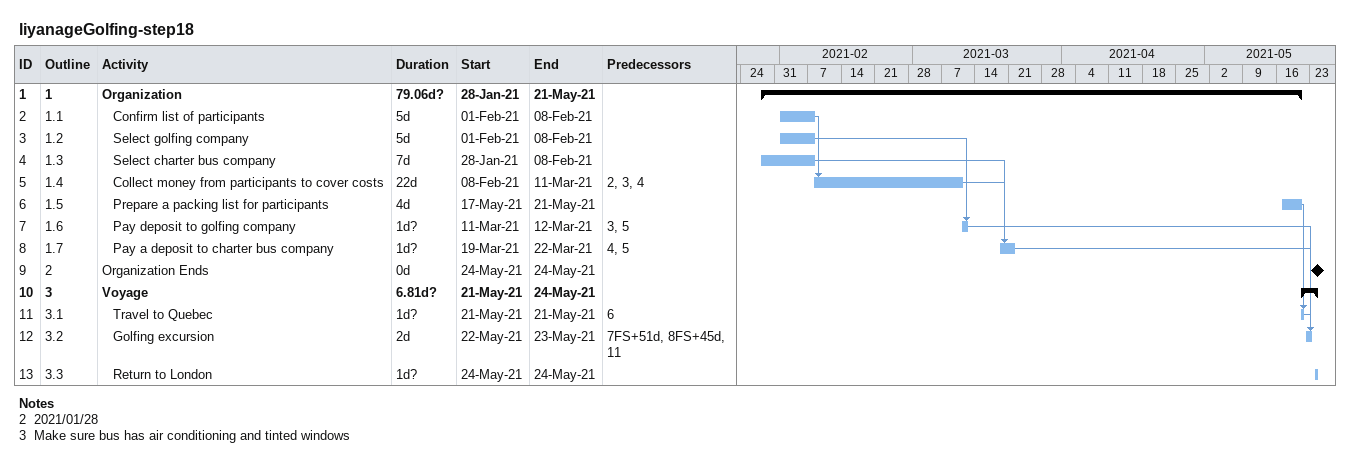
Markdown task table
liyanageGolfing-step18

| ID | WBS | Task | Duration | Start | Finish | Predecessors |
|---|---|---|---|---|---|---|
| 1 | 1 | **Organization** | 79.06d? | 2021-01-28 | 2021-05-21 |  |
| 2 | 1.1 | Confirm list of participants | 5d | 2021-02-01 | 2021-02-08 |  |
| 3 | 1.2 | Select golfing company | 5d | 2021-02-01 | 2021-02-08 |  |
| 4 | 1.3 | Select charter bus company | 7d | 2021-01-28 | 2021-02-08 |  |
| 5 | 1.4 | Collect money from participants to cover costs | 22d | 2021-02-08 | 2021-03-11 | 2, 3, 4 |
| 6 | 1.5 | Prepare a packing list for participants | 4d | 2021-05-17 | 2021-05-21 |  |
| 7 | 1.6 | Pay deposit to golfing company | 1d? | 2021-03-11 | 2021-03-12 | 3, 5 |
| 8 | 1.7 | Pay a deposit to charter bus company | 1d? | 2021-03-19 | 2021-03-22 | 4, 5 |
| 9 | 2 | Organization Ends | 0d | 2021-05-24 | 2021-05-24 |  |
| 10 | 3 | **Voyage** | 6.81d? | 2021-05-21 | 2021-05-24 |  |
| 11 | 3.1 | Travel to Quebec | 1d? | 2021-05-21 | 2021-05-21 | 6 |
| 12 | 3.2 | Golfing excursion | 2d | 2021-05-22 | 2021-05-23 | 7FS+51d, 8FS+45d, 11 |
| 13 | 3.3 | Return to London | 1d? | 2021-05-24 | 2021-05-24 |  |

Notes
- 2: 2021/01/28
- 3: Make sure bus has air conditioning and tinted windows
